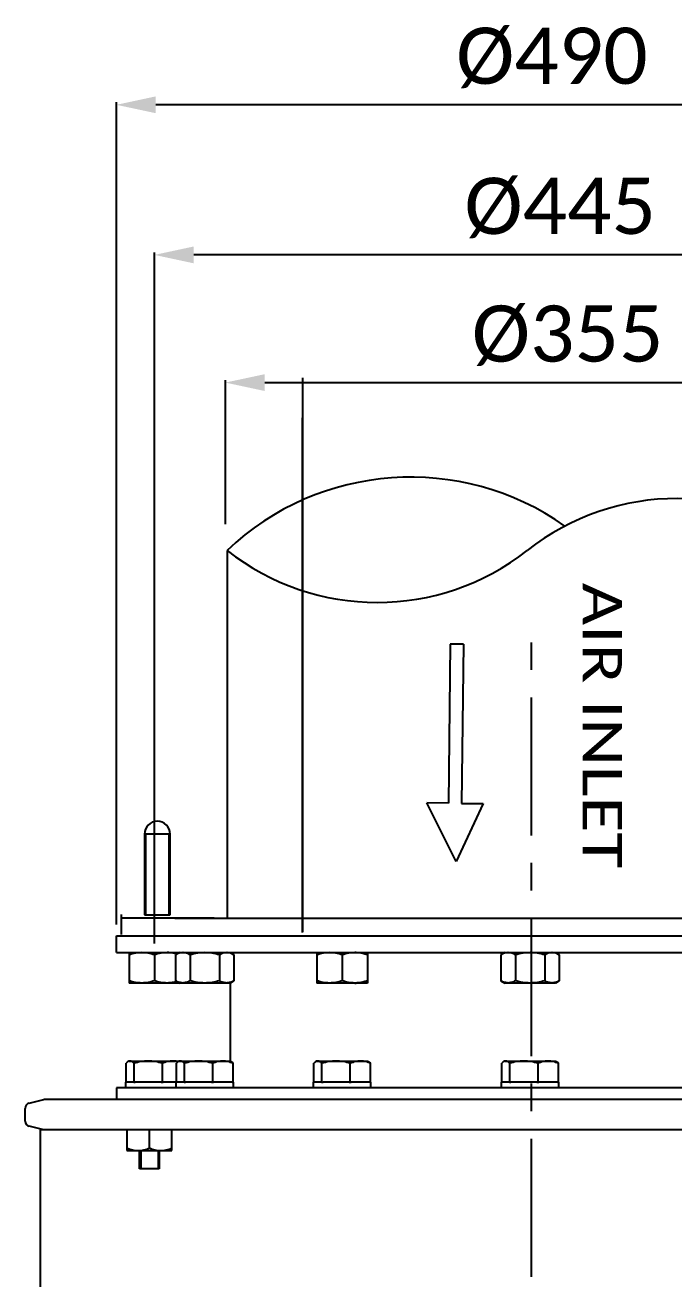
# Model space of a CAD drawing. Header units: millimetres. Extents: x 0 to 7169, y -1866 to 3918.
# Drawn here: x 4442 to 4826, y 2153 to 2895 of the extents above; entities that cross this region are included whole.
import ezdxf
from ezdxf.enums import TextEntityAlignment as Align

# ---------------------------------------------------------------- set-up
doc = ezdxf.new("R2010")
doc.units = ezdxf.units.MM
doc.header["$LTSCALE"] = 217.8
doc.header["$PDMODE"] = 3
doc.header["$PDSIZE"] = 8
doc.linetypes.add('CENTER', pattern=[0.6, 0.375, -0.075, 0.075, -0.075])
doc.layers.get('0').update_dxf_attribs({"linetype": 'CONTINUOUS'})
doc.layers.get('Defpoints').update_dxf_attribs({"linetype": 'CONTINUOUS'})
doc.layers.add('00_BUW_DATUM', color=7, linetype='CONTINUOUS')
doc.layers.add('02___PRT_ALL_AXES', color=7, linetype='CONTINUOUS')
doc.styles.get("Standard").update_dxf_attribs({"font": 'calibri.ttf'})
doc.dimstyles.new('DIMSTYLE_2', dxfattribs={"dimtxt": 33.333333, "dimasz": 23.333333, "dimexe": 1.5, "dimexo": 1, "dimgap": 1.25, "dimtad": 1, "dimdsep": 46, "dimtxsty": 'Standard', "dimblk": '_FILLED', "dimblk1": '_FILLED', "dimblk2": '_FILLED', "dimcen": 0.09, "dimazin": 2, "dimtp": 0.01, "dimtm": 0.01, "dimtfac": 1, "dimtofl": 0, "dimtmove": 0, "dimatfit": 3, "dimldrblk": '_FILLED', "dimfxl": 1, "dimtolj": 1, "dimarcsym": 0})
doc.dimstyles.new('DIMSTYLE_3', dxfattribs={"dimtxt": 33.333333, "dimasz": 23.333333, "dimexe": 1.5, "dimexo": 1, "dimgap": 1.25, "dimtad": 1, "dimdec": 0, "dimdsep": 46, "dimtxsty": 'Standard', "dimblk": '_FILLED', "dimblk1": '_FILLED', "dimblk2": '_FILLED', "dimcen": 0.09, "dimazin": 2, "dimtp": 0.01, "dimtm": 0.01, "dimtfac": 1, "dimtdec": 0, "dimtofl": 0, "dimtmove": 0, "dimatfit": 3, "dimldrblk": '_FILLED', "dimfxl": 1, "dimtolj": 1, "dimarcsym": 0})

# ---------------------------------------------------------------- blocks, each defined once
blk = doc.blocks.new('_FILLED')
at = {"color": 0, "linetype": 'ByBlock'}
blk.add_solid([(0, 0), (-1, 0.214), (-1, -0.214)], dxfattribs=at)
blk = doc.blocks.new('*D207')
at = {"color": 0, "linetype": 'Continuous', "lineweight": -2}
for p, q in [((4743.15, 2356.04), (5090.77, 2356.04)), ((5089.27, 2332.71), (5089.27, 2278.25)), ((5089.26, 2254.91), (5087.77, 2254.91))]:
    blk.add_line(p, q, dxfattribs=at)
at = {"layer": 'Defpoints', "color": 0}
for p in [(4742.15, 2356.04), (5089.27, 2254.91), (5090.26, 2254.91)]:
    blk.add_point(p, dxfattribs=at)
at = {"color": 0, "linetype": 'ByBlock', "lineweight": -2, "xscale": 23.3333333333, "yscale": 23.3333333333, "zscale": 23.3333333333}
for p, rotation in [((5089.27, 2356.04), 90), ((5089.27, 2254.91), 270)]:
    blk.add_blockref('_FILLED', p, dxfattribs=dict(at, rotation=rotation))
at = {"color": 0, "insert": (5043.57, 2268.74), "char_height": 33.3333, "attachment_point": 1, "rotation": 90, "line_spacing_factor": 0.9}
blk.add_mtext('\\A1;\\A1;100', dxfattribs=at)
blk = doc.blocks.new('*D208')
at = {"color": 0, "linetype": 'Continuous', "lineweight": -2}
for p, q in [((4560.5, 2599.92), (4560.5, 2685.18)), ((4583.84, 2683.68), (4893.78, 2683.68)), ((4917.11, 2606.02), (4917.11, 2685.18))]:
    blk.add_line(p, q, dxfattribs=at)
at = {"layer": 'Defpoints', "color": 0}
for p in [(4917.11, 2683.68), (4917.11, 2605.02), (4560.5, 2598.92)]:
    blk.add_point(p, dxfattribs=at)
at = {"color": 0, "linetype": 'ByBlock', "lineweight": -2, "xscale": 23.3333333333, "yscale": 23.3333333333, "zscale": 23.3333333333, "rotation": 180}
blk.add_blockref('_FILLED', (4560.5, 2683.68), dxfattribs=at)
at = {"color": 0, "linetype": 'ByBlock', "lineweight": -2, "xscale": 23.3333333333, "yscale": 23.3333333333, "zscale": 23.3333333333}
blk.add_blockref('_FILLED', (4917.11, 2683.68), dxfattribs=at)
at = {"color": 0, "insert": (4706.49, 2729.38), "char_height": 33.333, "attachment_point": 1, "line_spacing_factor": 0.9}
blk.add_mtext('\\A1;%%c355', dxfattribs=at)
blk = doc.blocks.new('*D210')
at = {"color": 0, "linetype": 'Continuous', "lineweight": -2}
for p, q in [((4518.47, 2351.37), (4518.47, 2760.81)), ((4940.14, 2759.31), (4541.81, 2759.31)), ((4963.47, 2352.71), (4963.47, 2760.81))]:
    blk.add_line(p, q, dxfattribs=at)
at = {"layer": 'Defpoints', "color": 0}
for p in [(4518.47, 2759.31), (4518.47, 2350.37), (4963.47, 2351.71)]:
    blk.add_point(p, dxfattribs=at)
at = {"color": 0, "linetype": 'ByBlock', "lineweight": -2, "xscale": 23.3333333333, "yscale": 23.3333333333, "zscale": 23.3333333333, "rotation": 180}
blk.add_blockref('_FILLED', (4518.47, 2759.31), dxfattribs=at)
at = {"color": 0, "linetype": 'ByBlock', "lineweight": -2, "xscale": 23.3333333333, "yscale": 23.3333333333, "zscale": 23.3333333333}
blk.add_blockref('_FILLED', (4963.47, 2759.31), dxfattribs=at)
at = {"color": 0, "insert": (4758.82, 2805.01), "char_height": 33.333, "attachment_point": 2, "line_spacing_factor": 0.9}
blk.add_mtext('\\A1;%%c445', dxfattribs=at)
blk = doc.blocks.new('*D211')
at = {"color": 0, "linetype": 'Continuous', "lineweight": -2}
for p, q in [((4495.97, 2362.71), (4495.97, 2849.72)), ((4962.64, 2848.22), (4519.31, 2848.22)), ((4985.97, 2362.71), (4985.97, 2849.72))]:
    blk.add_line(p, q, dxfattribs=at)
at = {"layer": 'Defpoints', "color": 0}
for p in [(4495.97, 2848.22), (4495.97, 2361.71), (4985.97, 2361.71)]:
    blk.add_point(p, dxfattribs=at)
at = {"color": 0, "linetype": 'ByBlock', "lineweight": -2, "xscale": 23.3333333333, "yscale": 23.3333333333, "zscale": 23.3333333333, "rotation": 180}
blk.add_blockref('_FILLED', (4495.97, 2848.22), dxfattribs=at)
at = {"color": 0, "linetype": 'ByBlock', "lineweight": -2, "xscale": 23.3333333333, "yscale": 23.3333333333, "zscale": 23.3333333333}
blk.add_blockref('_FILLED', (4985.97, 2848.22), dxfattribs=at)
at = {"color": 0, "insert": (4753.91, 2893.92), "char_height": 33.333, "attachment_point": 2, "line_spacing_factor": 0.9}
blk.add_mtext('\\A1;%%c490', dxfattribs=at)
blk = doc.blocks.new('ARROW_4_BL0', base_point=(1881.99, 2048.48))
at = {"color": 7, "linetype": 'Continuous'}
for p, q in [((1911.91, 2052.37), (1912.07, 2065.14)), ((1912.07, 2065.14), (1946.4, 2049.29)), ((1817.68, 2053.5), (1817.58, 2045.71)), ((1817.68, 2053.5), (1911.91, 2052.37)), ((1817.58, 2045.71), (1911.82, 2044.58)), ((1946.4, 2049.29), (1911.67, 2031.81)), ((1911.82, 2044.58), (1911.67, 2031.81))]:
    blk.add_line(p, q, dxfattribs=at)

msp = doc.modelspace()

# ---------------------------------------------------------------- linework, layer by layer
at = {"color": 0, "linetype": 'Continuous'}
for p, q in [((4606.386, 2358.289), (4606.386, 2686.46)), ((4606.27, 2357.927), (4606.27, 2662.774)), ((4527.762, 2416.244), (4512.599, 2416.244)), ((4512.599, 2416.244), (4512.607, 2368.349)), ((4513.479, 2368.349), (4513.479, 2416.244)), ((4526.933, 2416.244), (4526.933, 2368.349)), ((4527.77, 2368.349), (4527.762, 2416.244)), ((4498.493, 2366.632), (4553.834, 2366.632)), ((4499.002, 2356.862), (4499.002, 2368.706)), ((4512.607, 2368.349), (4527.77, 2368.349)), ((4530.607, 2366.466), (4953.107, 2366.466)), ((4506.225, 2269.344), (4507.087, 2269.344)), ((4522.55, 2269.344), (4523.676, 2269.344)), ((4536.035, 2269.344), (4536.896, 2269.344)), ((4552.36, 2269.344), (4553.486, 2269.344)), ((4564.608, 2269.344), (4565.079, 2269.344)), ((4617.475, 2269.344), (4618.337, 2269.344)), ((4633.801, 2269.344), (4634.927, 2269.344)), ((4646.049, 2269.344), (4646.52, 2269.344)), ((4728.725, 2269.344), (4729.586, 2269.344)), ((4745.051, 2269.344), (4746.177, 2269.344)), ((4757.299, 2269.344), (4757.77, 2269.344)), ((4502.218, 2240.992), (4502.218, 2228.791)), ((4515.497, 2230.324), (4515.497, 2240.992)), ((4528.775, 2228.791), (4528.775, 2240.992)), ((4502.218, 2228.791), (4528.775, 2228.791)), ((4509.673, 2218.021), (4509.673, 2228.791)), ((4510.378, 2228.789), (4510.378, 2218.021)), ((4520.593, 2228.791), (4520.593, 2218.021)), ((4521.321, 2228.791), (4521.245, 2218.021)), ((4521.245, 2218.021), (4509.673, 2218.021))]:
    msp.add_line(p, q, dxfattribs=at)
for p, q in [((4561.527, 2584.255), (4561.527, 2366.632)), ((4450.857, 2240.992), (4450.857, 1562.12))]:
    msp.add_line(p, q)
for centre, radius, start, end in [((4670.309, 2469.76), 157.932, 54.696971, 133.533961), ((4828.234, 2471.244), 143.788, 51.808948, 128.191052), ((4650.429, 2697.266), 143.788, 231.808948, 308.191052), ((4520.181, 2416.244), 7.582, 0, 180), ((4508.877, 2243.853), 15.061, 243.76316, 296.073325), ((4522.186, 2244.155), 15.364, 244.189057, 295.394346)]:
    msp.add_arc(centre, radius, start, end, dxfattribs=at)
at = {"layer": '00_BUW_DATUM', "color": 0, "linetype": 'Continuous'}
for p, q in [((4503.473, 2346.044), (4503.473, 2328.044)), ((4518.473, 2344.704), (4518.473, 2329.383)), ((4533.282, 2346.044), (4530.961, 2344.704)), ((4530.961, 2344.704), (4530.961, 2329.383)), ((4539.622, 2344.704), (4539.622, 2329.383)), ((4556.942, 2344.704), (4556.942, 2329.383)), ((4563.282, 2346.044), (4565.602, 2344.704)), ((4565.602, 2344.704), (4565.602, 2329.383)), ((4614.723, 2346.044), (4614.723, 2328.044)), ((4629.723, 2344.704), (4629.723, 2329.383)), ((4644.723, 2346.044), (4644.723, 2328.044)), ((4725.973, 2346.044), (4723.652, 2344.704)), ((4723.652, 2344.704), (4723.652, 2329.383)), ((4732.312, 2344.704), (4732.312, 2329.383)), ((4749.633, 2344.704), (4749.633, 2329.383)), ((4755.973, 2346.044), (4758.293, 2344.704)), ((4758.293, 2344.704), (4758.293, 2329.383)), ((4563.282, 2328.044), (4503.473, 2328.044)), ((4530.961, 2329.383), (4533.282, 2328.044)), ((4565.602, 2329.383), (4563.282, 2328.044)), ((4644.723, 2328.044), (4614.723, 2328.044)), ((4723.652, 2329.383), (4725.973, 2328.044)), ((4755.973, 2328.044), (4725.973, 2328.044)), ((4758.293, 2329.383), (4755.973, 2328.044)), ((4501.675, 2269.344), (4501.675, 2280.504)), ((4503.473, 2281.844), (4502.877, 2281.5)), ((4503.473, 2281.844), (4563.282, 2281.844)), ((4506.416, 2269.344), (4506.416, 2280.504)), ((4523.214, 2269.344), (4523.214, 2280.504)), ((4531.484, 2269.344), (4531.484, 2280.504)), ((4533.282, 2281.844), (4532.686, 2281.5)), ((4536.225, 2269.344), (4536.225, 2280.504)), ((4553.023, 2269.344), (4553.023, 2280.504)), ((4563.282, 2281.844), (4563.877, 2281.5)), ((4565.079, 2269.344), (4565.079, 2280.504)), ((4612.925, 2269.344), (4612.925, 2280.504)), ((4614.723, 2281.844), (4614.127, 2281.5)), ((4614.723, 2281.844), (4644.723, 2281.844)), ((4617.666, 2269.344), (4617.666, 2280.504)), ((4634.464, 2269.344), (4634.464, 2280.504)), ((4644.723, 2281.844), (4645.318, 2281.5)), ((4646.52, 2269.344), (4646.52, 2280.504)), ((4724.175, 2269.344), (4724.175, 2280.504)), ((4725.973, 2281.844), (4725.377, 2281.5)), ((4725.973, 2281.844), (4755.973, 2281.844)), ((4728.916, 2269.344), (4728.916, 2280.504)), ((4745.714, 2269.344), (4745.714, 2280.504)), ((4755.973, 2281.844), (4756.568, 2281.5)), ((4757.77, 2269.344), (4757.77, 2280.504)), ((4506.225, 2269.344), (4501.473, 2269.344)), ((4501.473, 2266.044), (4501.473, 2269.344)), ((4522.55, 2269.344), (4507.087, 2269.344)), ((4536.035, 2269.344), (4523.676, 2269.344)), ((4531.282, 2266.044), (4531.282, 2269.344)), ((4552.36, 2269.344), (4536.896, 2269.344)), ((4564.608, 2269.344), (4553.486, 2269.344)), ((4565.282, 2269.344), (4565.079, 2269.344)), ((4565.282, 2266.044), (4565.282, 2269.344)), ((4617.475, 2269.344), (4612.723, 2269.344)), ((4612.723, 2266.044), (4612.723, 2269.344)), ((4633.801, 2269.344), (4618.337, 2269.344)), ((4646.049, 2269.344), (4634.927, 2269.344)), ((4646.723, 2269.344), (4646.52, 2269.344)), ((4646.723, 2266.044), (4646.723, 2269.344)), ((4728.725, 2269.344), (4723.973, 2269.344)), ((4723.973, 2266.044), (4723.973, 2269.344)), ((4745.051, 2269.344), (4729.586, 2269.344)), ((4757.299, 2269.344), (4746.177, 2269.344)), ((4757.973, 2269.344), (4757.77, 2269.344)), ((4757.973, 2266.044), (4757.973, 2269.344))]:
    msp.add_line(p, q, dxfattribs=at)
for centre, start, end in [((4637.22, 2326.43), 86.605569, 89.993263), ((4637.22, 2347.657), 270.006737, 273.394431)]:
    msp.add_arc(centre, 19.614, start, end, dxfattribs=at)
for points, knots in [([(4510.973, 2346.044), (4509.703, 2346.044), (4507.151, 2345.785), (4504.686, 2345.108), (4503.473, 2344.704)], [0, 0, 0, 0, 0.4981271, 1, 1, 1, 1]), ([(4518.473, 2344.704), (4517.259, 2345.108), (4514.794, 2345.785), (4512.242, 2346.044), (4510.973, 2346.044)], [0, 0, 0, 0, 0.5018729, 1, 1, 1, 1]), ([(4525.973, 2346.044), (4524.703, 2346.044), (4522.151, 2345.785), (4519.686, 2345.108), (4518.473, 2344.704)], [0, 0, 0, 0, 0.4981271, 1, 1, 1, 1]), ([(4531.826, 2345.205), (4530.871, 2345.467), (4528.936, 2345.89), (4526.958, 2346.044), (4525.973, 2346.044)], [0, 0, 0, 0, 0.5012291, 1, 1, 1, 1]), ([(4535.291, 2346.044), (4534.552, 2346.044), (4533.022, 2345.767), (4531.641, 2345.096), (4530.961, 2344.704)], [0, 0, 0, 0, 0.4850689, 1, 1, 1, 1]), ([(4539.622, 2344.704), (4538.942, 2345.096), (4537.561, 2345.767), (4536.031, 2346.044), (4535.291, 2346.044)], [0, 0, 0, 0, 0.5149311, 1, 1, 1, 1]), ([(4548.282, 2346.044), (4546.818, 2346.044), (4543.885, 2345.788), (4541.029, 2345.11), (4539.622, 2344.704)], [0, 0, 0, 0, 0.4998957, 1, 1, 1, 1]), ([(4556.942, 2344.704), (4555.535, 2345.11), (4552.678, 2345.788), (4549.746, 2346.044), (4548.282, 2346.044)], [0, 0, 0, 0, 0.5001043, 1, 1, 1, 1]), ([(4561.272, 2346.044), (4560.533, 2346.044), (4559.003, 2345.767), (4557.622, 2345.096), (4556.942, 2344.704)], [0, 0, 0, 0, 0.4850689, 1, 1, 1, 1]), ([(4565.602, 2344.704), (4564.923, 2345.096), (4563.541, 2345.767), (4562.012, 2346.044), (4561.272, 2346.044)], [0, 0, 0, 0, 0.5149311, 1, 1, 1, 1]), ([(4622.223, 2346.044), (4620.953, 2346.044), (4618.401, 2345.785), (4615.936, 2345.108), (4614.723, 2344.704)], [0, 0, 0, 0, 0.4981271, 1, 1, 1, 1]), ([(4629.723, 2344.704), (4628.509, 2345.108), (4626.044, 2345.785), (4623.492, 2346.044), (4622.223, 2346.044)], [0, 0, 0, 0, 0.5018729, 1, 1, 1, 1]), ([(4637.223, 2346.044), (4635.953, 2346.044), (4633.401, 2345.785), (4630.936, 2345.108), (4629.723, 2344.704)], [0, 0, 0, 0, 0.4981271, 1, 1, 1, 1]), ([(4644.723, 2344.704), (4644.207, 2344.876), (4642.142, 2345.512), (4639.996, 2345.914), (4638.382, 2346.009)], [0, 0, 0, 0, 0.2515886, 1, 1, 1, 1]), ([(4727.982, 2346.044), (4727.243, 2346.044), (4725.713, 2345.767), (4724.332, 2345.096), (4723.652, 2344.704)], [0, 0, 0, 0, 0.4850689, 1, 1, 1, 1]), ([(4732.312, 2344.704), (4731.633, 2345.096), (4730.251, 2345.767), (4728.721, 2346.044), (4727.982, 2346.044)], [0, 0, 0, 0, 0.5149311, 1, 1, 1, 1]), ([(4740.973, 2346.044), (4739.509, 2346.044), (4736.576, 2345.788), (4733.719, 2345.11), (4732.312, 2344.704)], [0, 0, 0, 0, 0.4998957, 1, 1, 1, 1]), ([(4749.633, 2344.704), (4748.226, 2345.11), (4745.369, 2345.788), (4742.436, 2346.044), (4740.973, 2346.044)], [0, 0, 0, 0, 0.5001043, 1, 1, 1, 1]), ([(4753.963, 2346.044), (4753.224, 2346.044), (4751.694, 2345.767), (4750.312, 2345.096), (4749.633, 2344.704)], [0, 0, 0, 0, 0.4850689, 1, 1, 1, 1]), ([(4758.293, 2344.704), (4757.613, 2345.096), (4756.232, 2345.767), (4754.702, 2346.044), (4753.963, 2346.044)], [0, 0, 0, 0, 0.5149311, 1, 1, 1, 1]), ([(4510.973, 2328.044), (4509.703, 2328.044), (4507.151, 2328.302), (4504.686, 2328.979), (4503.473, 2329.383)], [0, 0, 0, 0, 0.4981271, 1, 1, 1, 1]), ([(4518.473, 2329.383), (4517.259, 2328.979), (4514.794, 2328.302), (4512.242, 2328.044), (4510.973, 2328.044)], [0, 0, 0, 0, 0.5018729, 1, 1, 1, 1]), ([(4525.973, 2328.044), (4524.703, 2328.044), (4522.151, 2328.302), (4519.686, 2328.979), (4518.473, 2329.383)], [0, 0, 0, 0, 0.4981271, 1, 1, 1, 1]), ([(4531.826, 2328.882), (4530.871, 2328.621), (4528.936, 2328.197), (4526.958, 2328.044), (4525.973, 2328.044)], [0, 0, 0, 0, 0.5012291, 1, 1, 1, 1]), ([(4535.291, 2328.044), (4534.552, 2328.044), (4533.022, 2328.32), (4531.641, 2328.991), (4530.961, 2329.383)], [0, 0, 0, 0, 0.4850689, 1, 1, 1, 1]), ([(4539.622, 2329.383), (4538.942, 2328.991), (4537.561, 2328.32), (4536.031, 2328.044), (4535.291, 2328.044)], [0, 0, 0, 0, 0.5149311, 1, 1, 1, 1]), ([(4548.282, 2328.044), (4546.818, 2328.044), (4543.885, 2328.299), (4541.029, 2328.977), (4539.622, 2329.383)], [0, 0, 0, 0, 0.4998957, 1, 1, 1, 1]), ([(4556.942, 2329.383), (4555.535, 2328.977), (4552.678, 2328.299), (4549.746, 2328.044), (4548.282, 2328.044)], [0, 0, 0, 0, 0.5001043, 1, 1, 1, 1]), ([(4561.272, 2328.044), (4560.533, 2328.044), (4559.003, 2328.32), (4557.622, 2328.991), (4556.942, 2329.383)], [0, 0, 0, 0, 0.4850689, 1, 1, 1, 1]), ([(4565.602, 2329.383), (4564.923, 2328.991), (4563.541, 2328.32), (4562.012, 2328.044), (4561.272, 2328.044)], [0, 0, 0, 0, 0.5149311, 1, 1, 1, 1]), ([(4622.223, 2328.044), (4620.953, 2328.044), (4618.401, 2328.302), (4615.936, 2328.979), (4614.723, 2329.383)], [0, 0, 0, 0, 0.4981271, 1, 1, 1, 1]), ([(4629.723, 2329.383), (4628.509, 2328.979), (4626.044, 2328.302), (4623.492, 2328.044), (4622.223, 2328.044)], [0, 0, 0, 0, 0.5018729, 1, 1, 1, 1]), ([(4637.223, 2328.044), (4635.953, 2328.044), (4633.401, 2328.302), (4630.936, 2328.979), (4629.723, 2329.383)], [0, 0, 0, 0, 0.4981271, 1, 1, 1, 1]), ([(4644.723, 2329.383), (4644.207, 2329.211), (4642.142, 2328.575), (4639.996, 2328.174), (4638.382, 2328.078)], [0, 0, 0, 0, 0.2515886, 1, 1, 1, 1]), ([(4727.982, 2328.044), (4727.243, 2328.044), (4725.713, 2328.32), (4724.332, 2328.991), (4723.652, 2329.383)], [0, 0, 0, 0, 0.4850689, 1, 1, 1, 1]), ([(4732.312, 2329.383), (4731.633, 2328.991), (4730.251, 2328.32), (4728.721, 2328.044), (4727.982, 2328.044)], [0, 0, 0, 0, 0.5149311, 1, 1, 1, 1]), ([(4740.973, 2328.044), (4739.509, 2328.044), (4736.576, 2328.299), (4733.719, 2328.977), (4732.312, 2329.383)], [0, 0, 0, 0, 0.4998957, 1, 1, 1, 1]), ([(4749.633, 2329.383), (4748.226, 2328.977), (4745.369, 2328.299), (4742.436, 2328.044), (4740.973, 2328.044)], [0, 0, 0, 0, 0.5001043, 1, 1, 1, 1]), ([(4753.963, 2328.044), (4753.224, 2328.044), (4751.694, 2328.32), (4750.312, 2328.991), (4749.633, 2329.383)], [0, 0, 0, 0, 0.4850689, 1, 1, 1, 1]), ([(4758.293, 2329.383), (4757.613, 2328.991), (4756.232, 2328.32), (4754.702, 2328.044), (4753.963, 2328.044)], [0, 0, 0, 0, 0.5149311, 1, 1, 1, 1]), ([(4502.877, 2281.5), (4502.773, 2281.439), (4502.335, 2281.154), (4501.951, 2280.795), (4501.675, 2280.504)], [0, 0, 0, 0, 0.2310069, 1, 1, 1, 1]), ([(4504.045, 2281.844), (4503.947, 2281.844), (4503.538, 2281.813), (4503.146, 2281.655), (4502.877, 2281.5)], [0, 0, 0, 0, 0.2397778, 1, 1, 1, 1]), ([(4506.416, 2280.504), (4506.232, 2280.698), (4505.864, 2281.054), (4505.276, 2281.489), (4504.671, 2281.775), (4504.248, 2281.844), (4504.045, 2281.844)], [0, 0, 0, 0, 0.2876594, 0.5479439, 0.7823335, 1, 1, 1, 1]), ([(4514.815, 2281.844), (4513.395, 2281.844), (4510.548, 2281.587), (4507.779, 2280.91), (4506.416, 2280.504)], [0, 0, 0, 0, 0.4995577, 1, 1, 1, 1]), ([(4523.214, 2280.504), (4521.85, 2280.91), (4519.082, 2281.587), (4516.235, 2281.844), (4514.815, 2281.844)], [0, 0, 0, 0, 0.5004423, 1, 1, 1, 1]), ([(4529.242, 2281.844), (4528.219, 2281.844), (4526.145, 2281.58), (4524.18, 2280.905), (4523.214, 2280.504)], [0, 0, 0, 0, 0.4943637, 1, 1, 1, 1]), ([(4532.548, 2281.42), (4532.276, 2281.488), (4531.19, 2281.73), (4530.074, 2281.844), (4529.242, 2281.844)], [0, 0, 0, 0, 0.251959, 1, 1, 1, 1]), ([(4532.686, 2281.5), (4532.582, 2281.439), (4532.144, 2281.154), (4531.76, 2280.795), (4531.484, 2280.504)], [0, 0, 0, 0, 0.2310069, 1, 1, 1, 1]), ([(4533.855, 2281.844), (4533.757, 2281.844), (4533.348, 2281.813), (4532.955, 2281.655), (4532.686, 2281.5)], [0, 0, 0, 0, 0.2397778, 1, 1, 1, 1]), ([(4536.225, 2280.504), (4536.041, 2280.698), (4535.674, 2281.054), (4535.086, 2281.489), (4534.48, 2281.775), (4534.057, 2281.844), (4533.855, 2281.844)], [0, 0, 0, 0, 0.2876594, 0.5479439, 0.7823335, 1, 1, 1, 1]), ([(4544.624, 2281.844), (4543.204, 2281.844), (4540.357, 2281.587), (4537.589, 2280.91), (4536.225, 2280.504)], [0, 0, 0, 0, 0.4995577, 1, 1, 1, 1]), ([(4553.023, 2280.504), (4551.659, 2280.91), (4548.891, 2281.587), (4546.044, 2281.844), (4544.624, 2281.844)], [0, 0, 0, 0, 0.5004423, 1, 1, 1, 1]), ([(4559.051, 2281.844), (4558.028, 2281.844), (4555.955, 2281.58), (4553.989, 2280.905), (4553.023, 2280.504)], [0, 0, 0, 0, 0.4943637, 1, 1, 1, 1]), ([(4565.079, 2280.504), (4564.113, 2280.905), (4562.148, 2281.58), (4560.074, 2281.844), (4559.051, 2281.844)], [0, 0, 0, 0, 0.5056364, 1, 1, 1, 1]), ([(4563.877, 2281.5), (4563.982, 2281.439), (4564.419, 2281.154), (4564.804, 2280.795), (4565.079, 2280.504)], [0, 0, 0, 0, 0.2310069, 1, 1, 1, 1]), ([(4614.127, 2281.5), (4614.023, 2281.439), (4613.585, 2281.154), (4613.201, 2280.795), (4612.925, 2280.504)], [0, 0, 0, 0, 0.2310069, 1, 1, 1, 1]), ([(4615.295, 2281.844), (4615.197, 2281.844), (4614.788, 2281.813), (4614.396, 2281.655), (4614.127, 2281.5)], [0, 0, 0, 0, 0.2397778, 1, 1, 1, 1]), ([(4617.666, 2280.504), (4617.482, 2280.698), (4617.114, 2281.054), (4616.526, 2281.489), (4615.921, 2281.775), (4615.498, 2281.844), (4615.295, 2281.844)], [0, 0, 0, 0, 0.2876594, 0.5479439, 0.7823335, 1, 1, 1, 1]), ([(4626.065, 2281.844), (4624.645, 2281.844), (4621.798, 2281.587), (4619.029, 2280.91), (4617.666, 2280.504)], [0, 0, 0, 0, 0.4995577, 1, 1, 1, 1]), ([(4634.464, 2280.504), (4633.1, 2280.91), (4630.332, 2281.587), (4627.485, 2281.844), (4626.065, 2281.844)], [0, 0, 0, 0, 0.5004423, 1, 1, 1, 1]), ([(4640.492, 2281.844), (4639.469, 2281.844), (4637.395, 2281.58), (4635.43, 2280.905), (4634.464, 2280.504)], [0, 0, 0, 0, 0.4943637, 1, 1, 1, 1]), ([(4646.52, 2280.504), (4645.554, 2280.905), (4643.588, 2281.58), (4641.515, 2281.844), (4640.492, 2281.844)], [0, 0, 0, 0, 0.5056364, 1, 1, 1, 1]), ([(4645.318, 2281.5), (4645.422, 2281.439), (4645.86, 2281.154), (4646.244, 2280.795), (4646.52, 2280.504)], [0, 0, 0, 0, 0.2310069, 1, 1, 1, 1]), ([(4725.377, 2281.5), (4725.273, 2281.439), (4724.835, 2281.154), (4724.451, 2280.795), (4724.175, 2280.504)], [0, 0, 0, 0, 0.2310069, 1, 1, 1, 1]), ([(4726.545, 2281.844), (4726.447, 2281.844), (4726.038, 2281.813), (4725.646, 2281.655), (4725.377, 2281.5)], [0, 0, 0, 0, 0.2397778, 1, 1, 1, 1]), ([(4728.916, 2280.504), (4728.732, 2280.698), (4728.364, 2281.054), (4727.776, 2281.489), (4727.171, 2281.775), (4726.748, 2281.844), (4726.545, 2281.844)], [0, 0, 0, 0, 0.2876594, 0.5479439, 0.7823335, 1, 1, 1, 1]), ([(4737.315, 2281.844), (4735.895, 2281.844), (4733.048, 2281.587), (4730.279, 2280.91), (4728.916, 2280.504)], [0, 0, 0, 0, 0.4995577, 1, 1, 1, 1]), ([(4745.714, 2280.504), (4744.35, 2280.91), (4741.582, 2281.587), (4738.735, 2281.844), (4737.315, 2281.844)], [0, 0, 0, 0, 0.5004423, 1, 1, 1, 1]), ([(4751.742, 2281.844), (4750.719, 2281.844), (4748.645, 2281.58), (4746.68, 2280.905), (4745.714, 2280.504)], [0, 0, 0, 0, 0.4943637, 1, 1, 1, 1]), ([(4757.77, 2280.504), (4756.804, 2280.905), (4754.838, 2281.58), (4752.765, 2281.844), (4751.742, 2281.844)], [0, 0, 0, 0, 0.5056364, 1, 1, 1, 1]), ([(4756.568, 2281.5), (4756.672, 2281.439), (4757.11, 2281.154), (4757.494, 2280.795), (4757.77, 2280.504)], [0, 0, 0, 0, 0.2310069, 1, 1, 1, 1])]:
    msp.add_open_spline(points, degree=3, knots=knots, dxfattribs=at)
at = {"layer": '02___PRT_ALL_AXES', "color": 0, "linetype": 'CENTER'}
msp.add_line((4741.857, 1500.71), (4741.857, 2530.418), dxfattribs=at)
at = {"layer": '02___PRT_ALL_AXES', "color": 0, "linetype": 'Continuous'}
for p, q in [((4495.973, 2356.044), (4985.973, 2356.044)), ((4495.973, 2346.044), (4495.973, 2356.044)), ((4495.973, 2346.044), (4985.973, 2346.044)), ((4563.473, 2281.733), (4563.473, 2328.154)), ((4985.973, 2266.044), (4495.973, 2266.044)), ((4495.973, 2266.044), (4495.973, 2259.095)), ((4444.273, 2256.9), (4452.965, 2259.095)), ((4896.944, 2259.095), (4452.965, 2259.095)), ((4441.857, 2246.29), (4441.857, 2253.797)), ((4452.965, 2240.992), (4444.273, 2243.187)), ((4896.944, 2240.992), (4450.857, 2240.992))]:
    msp.add_line(p, q, dxfattribs=at)
for centre, start, end in [((4445.057, 2253.797), 104.172338, 180), ((4445.057, 2246.29), 180, 255.827662)]:
    msp.add_arc(centre, 3.2, start, end, dxfattribs=at)

# ---------------------------------------------------------------- block references
at = {"color": 0, "linetype": 'Continuous', "rotation": 270}
msp.add_blockref('ARROW_4_BL0', (4696.475, 2464.356), dxfattribs=at)

# ---------------------------------------------------------------- texts
at = {"color": 0, "linetype": 'Continuous', "width": 1.181322}
msp.add_text('AIR INLET', height=23.3333, rotation=270, dxfattribs=at).set_placement((4772.101, 2565.131), (4772.101, 2396.078), align=Align.FIT)

# ---------------------------------------------------------------- dimensions: what is measured, and where the dimension line sits
at = {"color": 0, "linetype": 'Continuous'}
for base, p1, p2, picture, middle in [((4495.973, 2848.224), (4985.973, 2361.71), (4495.973, 2361.71), '*D211', (4753.906, 2848.224)), ((4518.473, 2759.312), (4963.473, 2351.71), (4518.473, 2350.37), '*D210', (4758.82, 2759.312))]:
    dim = msp.add_linear_dim(base=base, p1=p1, p2=p2, angle=180, text='%%c<>', dimstyle='DIMSTYLE_2', dxfattribs=at)
    dim.commit()
    dim.dimension.update_dxf_attribs({"geometry": picture, "text_midpoint": middle, "dimtype": 160})
dim = msp.add_linear_dim(base=(4917.111, 2683.681), p1=(4560.502, 2598.918), p2=(4917.111, 2605.021), text='%%c355', dimstyle='DIMSTYLE_2', override={"dimtxsty": 'Standard'}, dxfattribs=at)
dim.commit()
dim.dimension.update_dxf_attribs({"geometry": '*D208', "text_midpoint": (4761.029, 2683.681), "dimtype": 160})
dim = msp.add_linear_dim(base=(5089.267, 2254.914), p1=(4742.146, 2356.044), p2=(5090.257, 2254.914), angle=270, text='\\A1;100', dimstyle='DIMSTYLE_3', override={"dimtxsty": 'Standard'}, dxfattribs=at)
dim.commit()
dim.dimension.update_dxf_attribs({"geometry": '*D207', "text_midpoint": (5089.267, 2305.524), "dimtype": 160})

doc.saveas('drawing.dxf')
